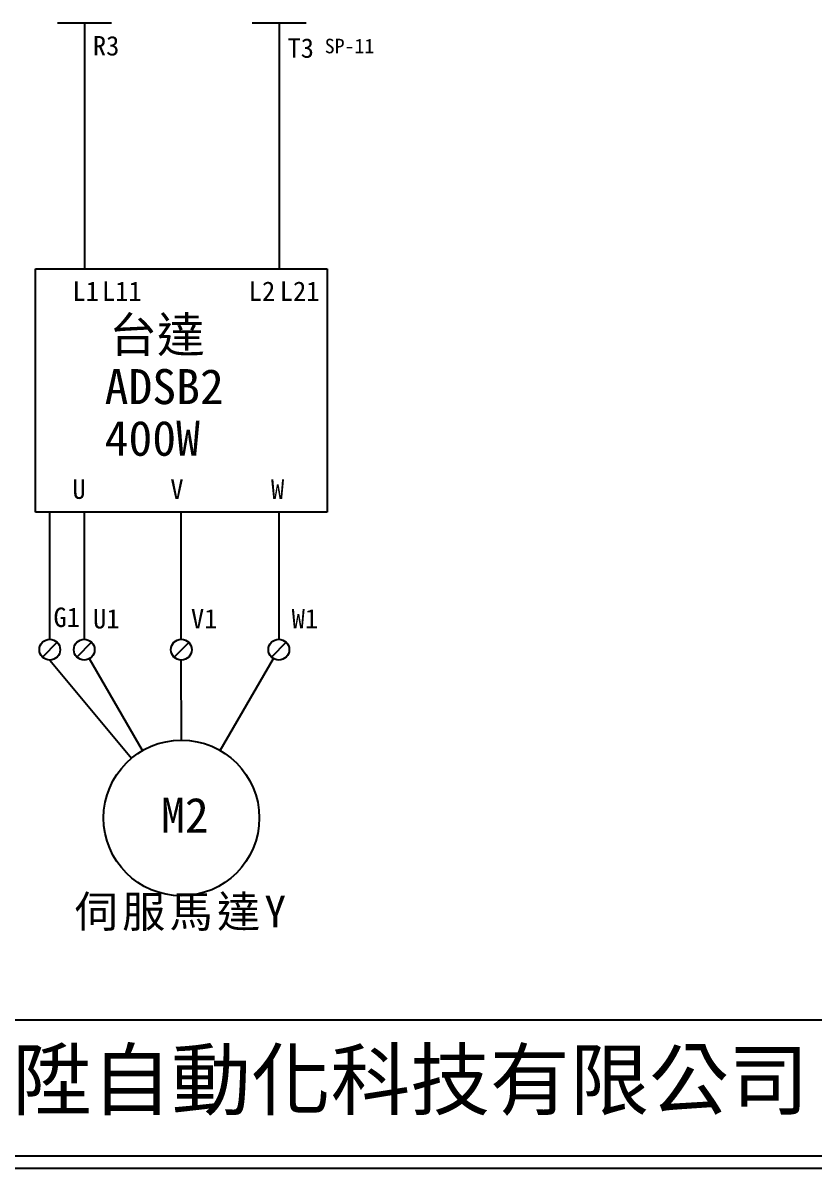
# Model space of a CAD drawing. Extents: x 10 to 297, y 3 to 207.
# Drawn here: x 57.9 to 139.2, y 3 to 120.7 of the extents above; entities that cross this region are included whole.
import ezdxf

# ---------------------------------------------------------------- set-up
doc = ezdxf.new("R2010")
doc.units = 0
doc.layers.get('0').update_dxf_attribs({"linetype": 'CONTINUOUS'})
doc.layers.add('圖框層', color=7, linetype='CONTINUOUS')
doc.layers.add('標尺寸層', color=3, linetype='CONTINUOUS')
doc.styles.add('STSL', font='kaiu.ttf')
doc.styles.add('標楷體', font='kaiu.ttf')

msp = doc.modelspace()

# ---------------------------------------------------------------- linework, layer by layer
for p, q in [((84.18, 70.43), (84.19, 57.36)), ((61.4, 57.05), (59.89, 55.53)), ((64.95, 57.05), (63.43, 55.53)), ((74.93, 57.04), (73.42, 55.53)), ((84.95, 57.05), (83.43, 55.53)), ((70.18, 45.92), (64.72, 55.36)), ((78.18, 45.92), (83.64, 55.37))]:
    msp.add_line(p, q)
for centre, radius in [((60.65, 56.29), 1.07), ((64.19, 56.29), 1.07), ((74.17, 56.29), 1.07), ((84.19, 56.29), 1.07), ((74.18, 38.99), 8)]:
    msp.add_circle(centre, radius)
at = {"layer": '圖框層', "color": 7}
for p, q in [((11.25, 18.25), (295.75, 18.25)), ((11.25, 4.25), (295.75, 4.25)), ((10, 3), (297, 3))]:
    msp.add_line(p, q, dxfattribs=at)
at = {"layer": '標尺寸層', "color": 7}
for p, q in [((61.44, 120.72), (67.01, 120.72)), ((64.23, 120.72), (64.23, 95.42)), ((81.44, 120.72), (87.01, 120.72)), ((84.23, 120.72), (84.23, 95.43)), ((59.18, 95.42), (84.17, 95.43)), ((59.18, 70.42), (59.18, 95.42)), ((84.17, 95.43), (89.17, 95.43)), ((89.17, 95.43), (89.17, 70.43)), ((64.18, 70.42), (59.18, 70.42)), ((60.65, 57.36), (60.65, 70.42)), ((89.17, 70.43), (64.18, 70.42)), ((64.18, 70.42), (64.19, 57.36)), ((74.17, 57.36), (74.17, 70.43)), ((60.65, 55.22), (69.05, 45.13)), ((74.18, 46.99), (74.17, 55.22))]:
    msp.add_line(p, q, dxfattribs=at)

# ---------------------------------------------------------------- texts
at = {"color": 0, "insert": (74.18, 30.99), "char_height": 3.25, "width": 24.1454, "attachment_point": 2, "style": '標楷體'}
msp.add_mtext('{\\T1.1;伺服馬達Y}', dxfattribs=at)
at = {"layer": '圖框層', "color": 4, "style": 'STSL'}
for s, height, p in [('R3', 2, (65.08, 117.37)), ('T3', 2, (85.08, 117.13)), ('SP-11', 1.5, (88.91, 117.59)), ('L1', 2, (62.98, 92.14)), ('L11', 2, (66.01, 92.14)), ('L2', 2, (81.1, 92.14)), ('L21', 2, (84.29, 92.14)), ('台達', 3.6, (66.76, 86.86)), ('ADSB2', 3.6, (66.29, 81.53)), ('400W', 3.6, (66.29, 76.22)), ('U', 2, (62.98, 71.79)), ('V', 2, (73.04, 71.79)), ('W', 2, (83.39, 71.79)), ('G1', 2, (61.03, 58.62)), ('U1', 2, (65.1, 58.47)), ('V1', 2, (75.16, 58.47)), ('W1', 2, (85.51, 58.47)), ('M2', 3.6, (72.09, 37.47)), ('泓陞自動化科技有限公司', 6, (48.6, 9.08))]:
    msp.add_text(s, height=height, dxfattribs=at).set_placement(p)

doc.saveas('drawing.dxf')
